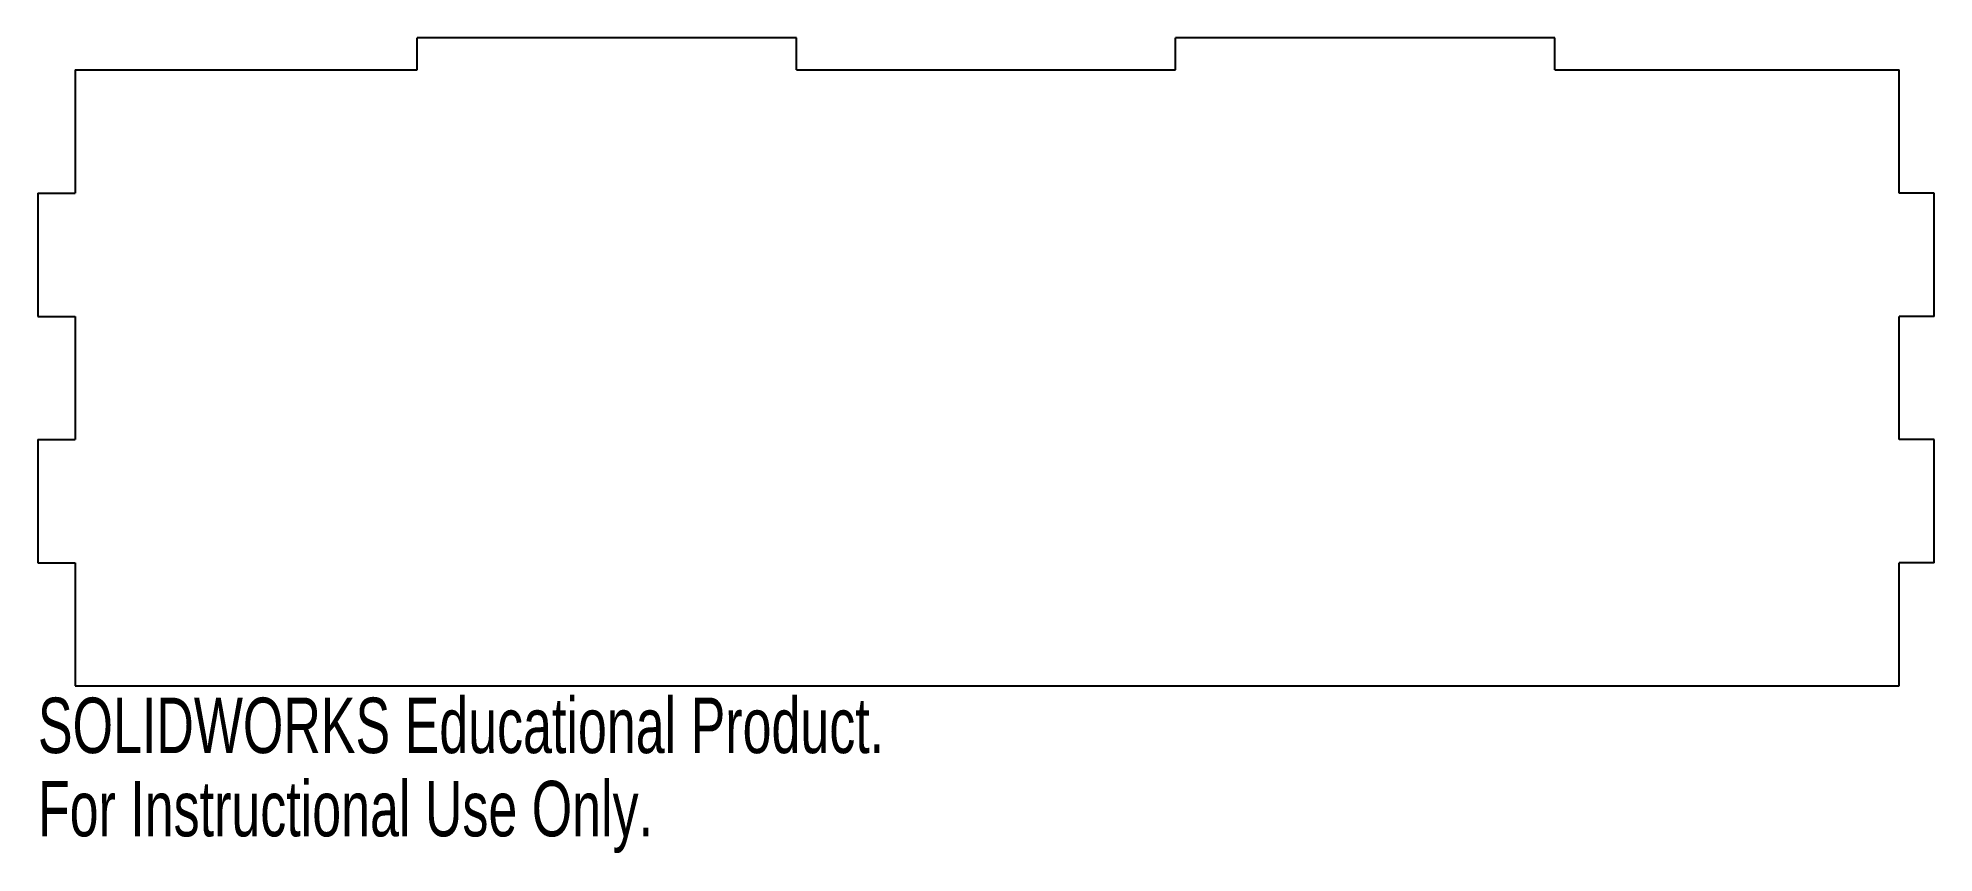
# Model space of a CAD drawing. Header units: millimetres. Extents: x -83 to 83, y -18 to 53.
import ezdxf

# ---------------------------------------------------------------- set-up
doc = ezdxf.new("R2010")
doc.units = ezdxf.units.MM
doc.styles.add('SLDTEXTSTYLE0', font='TXT', dxfattribs={"width": 0.7})

msp = doc.modelspace()

# ---------------------------------------------------------------- linework, layer by layer
at = {"color": 7, "linetype": 'Continuous', "lineweight": 25}
for p, q in [((-16.51, 53.3908), (-49.53, 53.3908)), ((-49.53, 50.5968), (-49.53, 53.3908)), ((-16.51, 50.5968), (-16.51, 53.3908)), ((49.53, 53.3908), (16.51, 53.3908)), ((16.51, 50.5968), (16.51, 53.3908)), ((49.53, 50.5968), (49.53, 53.3908)), ((-79.2988, 50.5968), (-49.53, 50.5968)), ((-79.2988, 50.5968), (-79.2988, 39.86784)), ((-16.51, 50.5968), (16.51, 50.5968)), ((49.53, 50.5968), (79.502, 50.5968)), ((79.502, 39.86784), (79.502, 50.5968)), ((-82.55, 39.86784), (-79.2988, 39.86784)), ((-82.55, 39.86784), (-82.55, 29.13888)), ((82.55, 39.86784), (79.502, 39.86784)), ((82.55, 29.13888), (82.55, 39.86784)), ((-82.55, 29.13888), (-79.2988, 29.13888)), ((-79.2988, 29.13888), (-79.2988, 18.40992)), ((79.502, 18.40992), (79.502, 29.13888)), ((82.55, 29.13888), (79.502, 29.13888)), ((-82.55, 18.40992), (-79.2988, 18.40992)), ((-82.55, 18.40992), (-82.55, 7.68096)), ((82.55, 18.40992), (79.502, 18.40992)), ((82.55, 7.68096), (82.55, 18.40992)), ((-82.55, 7.68096), (-79.2988, 7.68096)), ((-79.2988, 7.68096), (-79.2988, -3.048)), ((82.55, 7.68096), (79.502, 7.68096)), ((79.502, -3.048), (79.502, 7.68096)), ((-79.2988, -3.048), (79.502, -3.048))]:
    msp.add_line(p, q, dxfattribs=at)

# ---------------------------------------------------------------- texts
at = {"color": 7, "linetype": 'Continuous', "char_height": 4.83362, "attachment_point": 1, "style": 'SLDTEXTSTYLE0'}
for s, insert in [('SOLIDWORKS Educational Product.', (-82.55, -4.06757)), ('For Instructional Use Only.', (-82.55, -11.318))]:
    msp.add_mtext(s, dxfattribs=dict(at, insert=insert))

doc.saveas('drawing.dxf')
